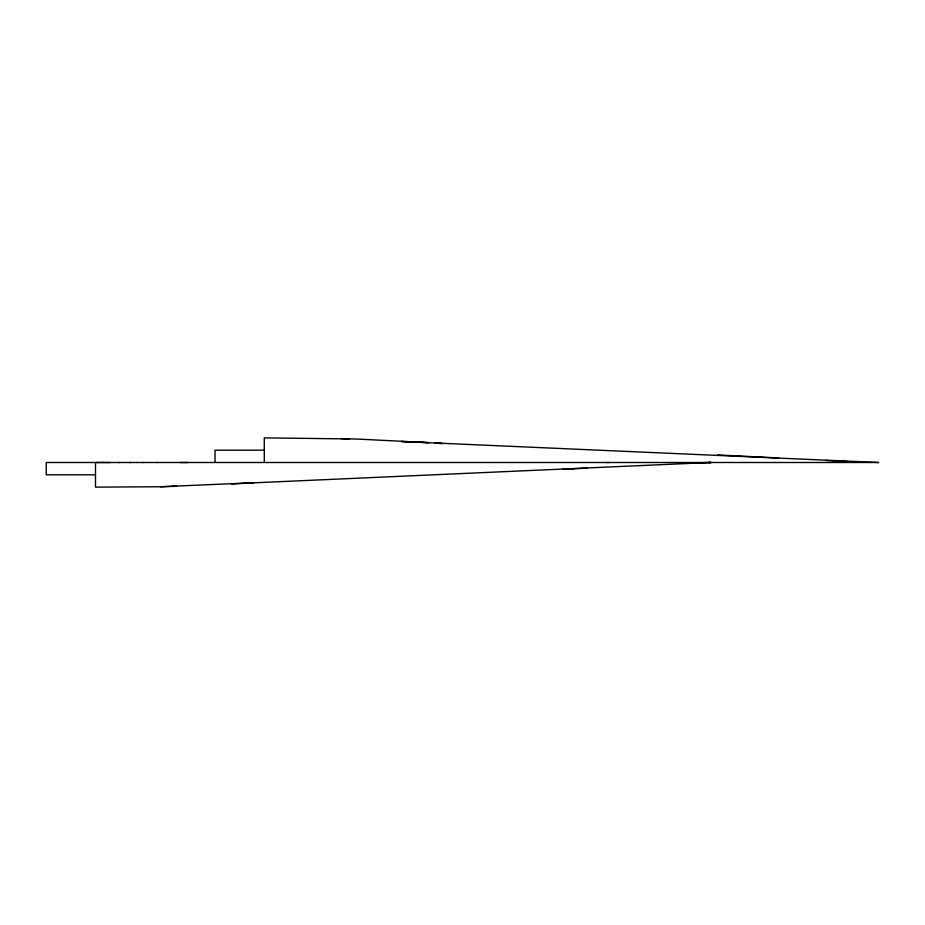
<?xml version="1.0" encoding="UTF-8"?>
<svg xmlns="http://www.w3.org/2000/svg" width="925" height="925" viewBox="0 0 925 925"><rect width="100%" height="100%" fill="white"/><g stroke="black" fill="none" stroke-linecap="round" stroke-linejoin="round"><path stroke-width="1.39" d="M231.724 484.041L253.67 482.734L160.638 486.758L95.495 487.128L95.495 462.5L110.48 462.5M709.706 462.5L252.016 482.908M587.178 468.154L562.874 469.264L573.28 468.825M172.432 486.411L176.583 486.249L160.638 486.758M693.207 462.835L683.783 463.113L711.117 462.5L708.77 462.5M264.272 450.186L215.028 450.186L215.028 462.5M877.12 462.5L46.25 462.5L46.25 474.814L95.495 474.814M877.536 462.5L878.472 462.5M180.491 462.5L188.087 462.5M709.463 462.5L711.117 462.5M606.326 462.5L609.448 462.5M118.539 462.5L120.065 462.5M129.546 462.5L131.072 462.5M142.392 462.5L143.525 462.5M156.834 462.5L157.447 462.5M878.646 462.5L401.415 441.514L427.893 442.613M264.272 462.5L264.272 437.872L356.391 439.017L429.061 442.647M341.209 438.589L349.049 438.913M345.349 438.751L349.164 438.913M778.688 457.956L717.511 454.938M825.794 460.465L851.763 461.864L838.709 461.147M434.692 443.052L441.502 443.503M434.577 443.029L442.844 443.584"/></g></svg>
